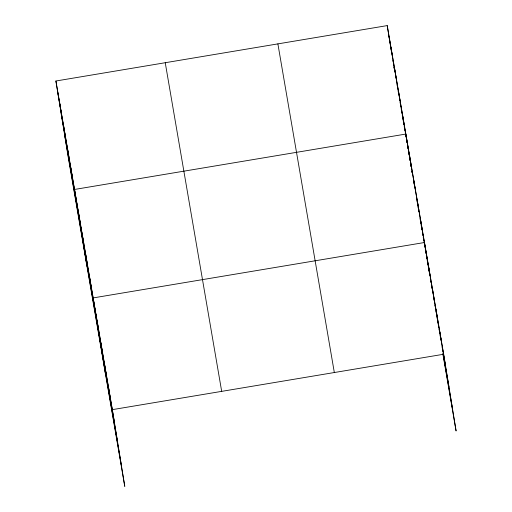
<?xml version="1.0" encoding="UTF-8"?>
<svg xmlns="http://www.w3.org/2000/svg" width="512" height="512" viewBox="0 0 512 512"><rect width="100%" height="100%" fill="white"/><g stroke="black" fill="none" stroke-linecap="round" stroke-linejoin="round"><path stroke-width="0.77" d="M55.904 81.005L112.346 409.651L124.781 486.4L68.333 157.754L55.904 81.005L387.219 25.6L443.667 354.246L456.096 430.995L442.861 353.933M112.346 409.651L443.667 354.246M388.979 36.442L396.429 79.821L394.675 68.979M396.563 80.595L400.019 100.736L398.4 90.669M400.154 101.51L441.453 341.971L439.827 331.898M441.581 342.739L445.421 365.088M392.902 60.518L393.165 62.067M393.434 63.616L393.696 65.165M393.965 66.714L394.234 68.262M394.496 69.811L394.765 71.36M396.493 81.434L396.755 82.982M397.024 84.531L397.293 86.08M397.555 87.629L397.824 89.178M398.086 90.726L398.355 92.275M399.552 99.251L399.821 100.8M400.083 102.349L400.352 103.898M400.614 105.446L400.883 106.995M401.146 108.544L401.414 110.093M401.683 111.642L401.946 113.19M402.214 114.739L402.477 116.288M402.746 117.843L403.546 122.49M403.674 123.264L403.942 124.813M404.211 126.362L404.474 127.91M404.742 129.459L405.005 131.008M405.274 132.557L405.542 134.106M405.805 135.661L406.074 137.21M406.739 141.082L407.002 142.63M407.802 147.277L408.064 148.826M408.333 150.374L408.602 151.923M408.864 153.472L409.133 155.027M409.798 158.899L410.061 160.448M410.33 161.997L410.592 163.546M411.661 169.741L411.392 168.192L411.61 169.632M411.923 171.29L412.192 172.838M413.389 179.814L413.658 181.363M413.92 182.912L414.189 184.461M414.451 186.01L414.72 187.558M416.448 197.632L416.717 199.181M416.979 200.73L417.248 202.278M417.51 203.827L417.779 205.376M418.048 206.925L418.31 208.474M418.579 210.022L418.842 211.578M420.038 218.547L420.307 220.096M420.576 221.645L420.838 223.194M421.107 224.742L421.37 226.291M421.638 227.84L421.901 229.389M422.701 234.042L422.97 235.59M423.232 237.139L423.898 241.011M424.166 242.56L424.429 244.109M424.698 245.658L424.966 247.206M425.229 248.762L425.498 250.31M425.76 251.859L426.029 253.408M426.291 254.957L426.957 258.829M427.226 260.378L427.494 261.926M427.757 263.475L428.026 265.024M428.288 266.573L428.557 268.128M428.819 269.677L429.088 271.226M430.285 278.182L430.547 279.718M430.81 281.261L431.078 282.803M431.341 284.346L431.603 285.888M431.872 287.424L432.134 288.966M433.856 298.989L434.118 300.525M434.387 302.067L434.65 303.61M434.912 305.152L435.181 306.694M435.443 308.237L435.712 309.773M435.974 311.315L436.237 312.858M436.506 314.4L436.768 315.942M437.03 317.478L437.299 319.021M437.562 320.563L438.221 324.416M438.49 325.958L438.752 327.501M439.021 329.043L439.283 330.579M439.546 332.122L439.814 333.664M440.077 335.206L440.339 336.749M440.608 338.285L440.87 339.827M442.061 346.765L442.33 348.307M442.592 349.85L442.854 351.386M443.123 352.928L448.941 386.835M443.046 353.76L452.576 409.248M277.888 43.885L334.33 372.531M165.242 62.72L221.683 391.366M57.658 91.846L114.106 420.493M61.184 113.594L117.626 442.24M64.813 136.006L121.254 464.653M435.987 309.549L437.747 320.39M432.154 287.2L433.907 298.042M428.314 264.851L430.067 275.693M429.504 273.542L424.474 242.509L93.158 297.914L105.587 374.662M431.328 284.806L431.565 286.304M420.749 220.813L422.502 231.654M417.024 199.123L418.778 209.965M413.299 177.434L415.053 188.275M409.574 155.744L411.328 166.586M409.619 157.325L405.85 134.054L74.528 189.459L86.963 266.208M409.869 158.874L410.118 160.429M410.374 161.984L410.624 163.539M411.853 171.123L412.096 172.621M402.125 112.365L403.878 123.206M390.95 47.29L392.704 58.131M387.219 25.6L391.744 53.53M393.952 67.155L394.195 68.646M394.438 70.144L394.682 71.635M108.512 387.302L110.266 398.144M104.672 364.954L106.426 375.795M100.832 342.605L102.586 353.446M96.992 320.256L98.752 331.098M89.434 276.218L91.187 287.059M85.709 254.528L87.462 265.37M81.978 232.838L83.738 243.68M78.253 211.149L80.013 221.99M70.803 167.77L72.563 178.611M67.078 146.074L68.838 156.915M63.354 124.384L65.114 135.226M59.629 102.694L61.382 113.536M411.13 166.643L410.861 165.094L411.13 166.643"/></g></svg>
